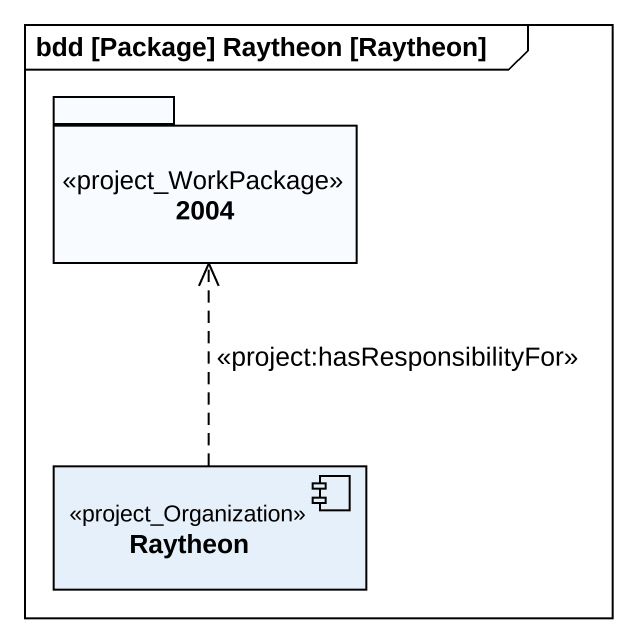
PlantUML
@startuml
mainframe bdd [Package] Raytheon [Raytheon]
package "2004" as p2004 <<project_WorkPackage>> {
}
component Raytheon <<project_Organization>>
Raytheon .up.> p2004 : <<project:hasResponsibilityFor>>
@enduml
